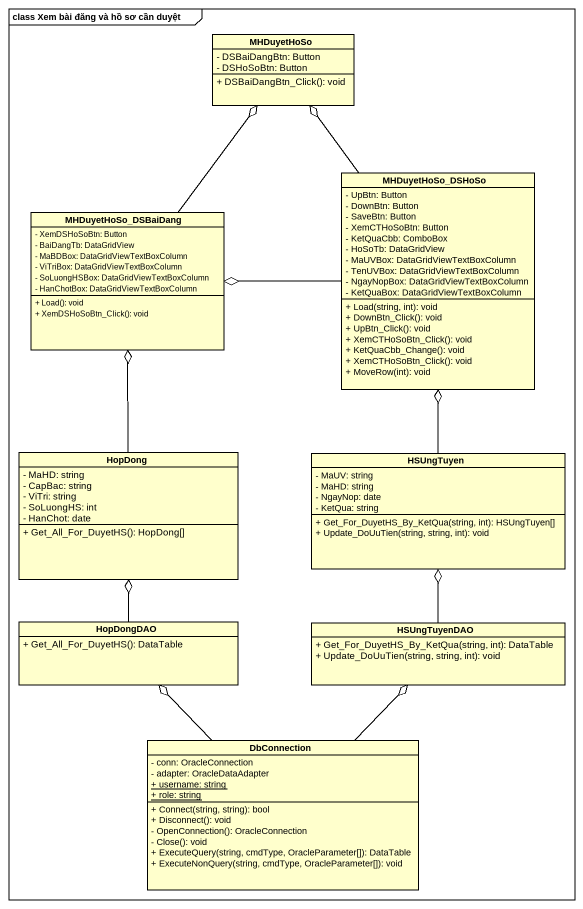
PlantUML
@startuml
mainframe class Xem bài đăng và hồ sơ cần duyệt
hide circle
hide empty members
skinparam classAttributeIconSize 0
class MHDuyetHoSo {
  - DSBaiDangBtn: Button
  - DSHoSoBtn: Button
  + DSBaiDangBtn_Click(): void
}
class MHDuyetHoSo_DSHoSo {
  - UpBtn: Button
  - DownBtn: Button
  - SaveBtn: Button
  - XemCTHoSoBtn: Button
  - KetQuaCbb: ComboBox
  - HoSoTb: DataGridView
  - MaUVBox: DataGridViewTextBoxColumn
  - TenUVBox: DataGridViewTextBoxColumn
  - NgayNopBox: DataGridViewTextBoxColumn
  - KetQuaBox: DataGridViewTextBoxColumn
  + Load(string, int): void
  + DownBtn_Click(): void
  + UpBtn_Click(): void
  + XemCTHoSoBtn_Click(): void
  + KetQuaCbb_Change(): void
  + XemCTHoSoBtn_Click(): void
  + MoveRow(int): void
}
class MHDuyetHoSo_DSBaiDang {
  - XemDSHoSoBtn: Button
  - BaiDangTb: DataGridView
  - MaBDBox: DataGridViewTextBoxColumn
  - ViTriBox: DataGridViewTextBoxColumn
  - SoLuongHSBox: DataGridViewTextBoxColumn
  - HanChotBox: DataGridViewTextBoxColumn
  + Load(): void
  + XemDSHoSoBtn_Click(): void
}
class HopDong {
  - MaHD: string
  - CapBac: string
  - ViTri: string
  - SoLuongHS: int
  - HanChot: date
  + Get_All_For_DuyetHS(): HopDong[]
}
class HSUngTuyen {
  - MaUV: string
  - MaHD: string
  - NgayNop: date
  - KetQua: string
  + Get_For_DuyetHS_By_KetQua(string, int): HSUngTuyen[]
  + Update_DoUuTien(string, string, int): void
}
class HopDongDAO {
  + Get_All_For_DuyetHS(): DataTable
}
class HSUngTuyenDAO {
  + Get_For_DuyetHS_By_KetQua(string, int): DataTable
  + Update_DoUuTien(string, string, int): void
}
class DbConnection {
  - conn: OracleConnection
  - adapter: OracleDataAdapter
  {static} + username: string
  {static} + role: string
  + Connect(string, string): bool
  + Disconnect(): void
  - OpenConnection(): OracleConnection
  - Close(): void
  + ExecuteQuery(string, cmdType, OracleParameter[]): DataTable
  + ExecuteNonQuery(string, cmdType, OracleParameter[]): void
}
MHDuyetHoSo_DSHoSo -up-o MHDuyetHoSo
MHDuyetHoSo_DSHoSo -left-o MHDuyetHoSo_DSBaiDang
MHDuyetHoSo_DSBaiDang -up-o MHDuyetHoSo
HopDong -up-o MHDuyetHoSo_DSBaiDang
HSUngTuyen -up-o MHDuyetHoSo_DSHoSo
HopDongDAO -up-o HopDong
HSUngTuyenDAO -up-o HSUngTuyen
DbConnection -up-o HopDongDAO
DbConnection -up-o HSUngTuyenDAO
@enduml
